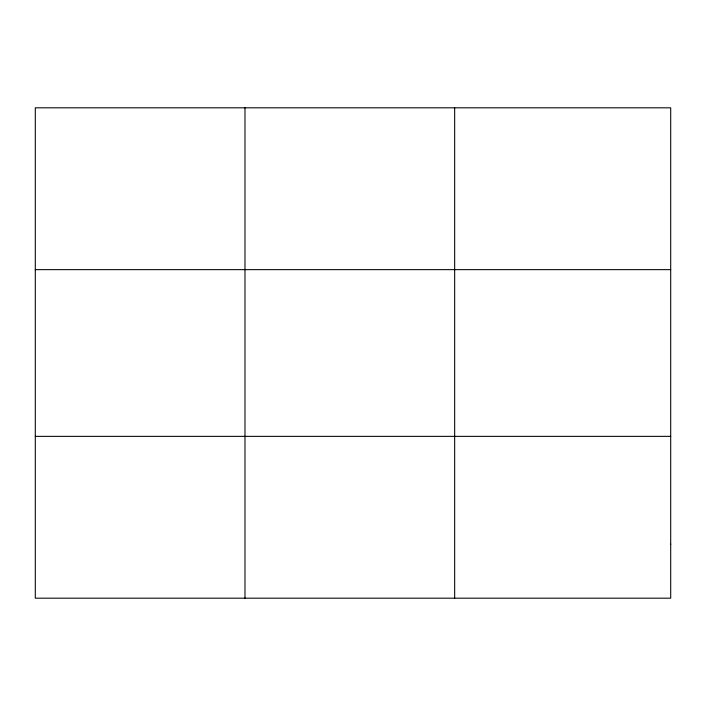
<?xml version="1.0" encoding="UTF-8"?>
<svg xmlns="http://www.w3.org/2000/svg" width="706" height="706" viewBox="0 0 706 706"><rect width="100%" height="100%" fill="white"/><g stroke="black" fill="none" stroke-linecap="round" stroke-linejoin="round"><path stroke-width="1.06" d="M244.982 107.815L244.982 598.185M454.664 107.815L454.664 598.185M35.3 269.639L670.7 269.639M35.3 436.361L670.7 436.361M670.7 544.247L670.7 598.185L35.3 598.185L35.3 107.815L670.7 107.815L670.7 544.247"/></g></svg>
